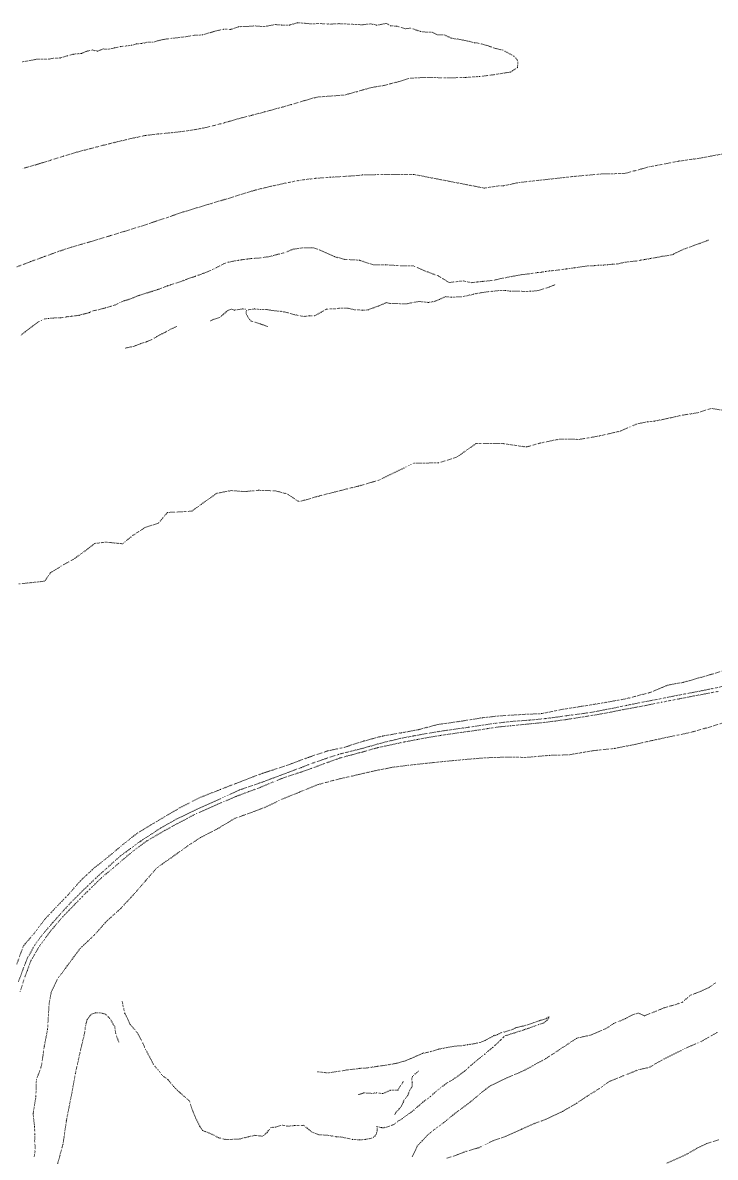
# Model space of a CAD drawing. Extents: x 682410 to 689460, y 7661803 to 7669124.
# Drawn here: x 685687.7 to 685907.4, y 7667746.3 to 7668106 of the extents above; entities that cross this region are included whole.
import ezdxf

# ---------------------------------------------------------------- set-up
doc = ezdxf.new("R2010")
doc.units = 0
doc.header["$MEASUREMENT"] = 0
doc.linetypes.add('DOT', pattern=[0.25, 0, -0.25])
doc.layers.add('02 TOE_Line', color=1, linetype='DOT', lineweight=20)

msp = doc.modelspace()

# ---------------------------------------------------------------- linework, layer by layer
at = {"layer": '02 TOE_Line'}
for points in [[(685687.61, 7668093.62, 4380.88), (685692.33, 7668094.48, 4380.58), (685695.74, 7668094.45, 4380.33), (685697.35, 7668094.75, 4380.23), (685699.69, 7668094.85, 4380.17), (685701.91, 7668095.55, 4379.93), (685703.76, 7668096.04, 4379.77), (685706.28, 7668096.29, 4379.57), (685707.87, 7668096.95, 4379.44), (685709.56, 7668097.39, 4379.32), (685711.4, 7668096.99, 4379.15), (685713.23, 7668097.71, 4379.01), (685714.66, 7668097.59, 4378.94), (685716.85, 7668098.05, 4378.77), (685718.76, 7668098.47, 4378.53), (685720.65, 7668098.68, 4378.44), (685722.33, 7668098.93, 4378.37), (685723.74, 7668099.32, 4378.19), (685725.37, 7668099.43, 4378.15), (685727.2, 7668099.84, 4378), (685728.99, 7668099.88, 4377.92), (685731.86, 7668100.65, 4377.82), (685734.67, 7668101.06, 4377.61), (685737.09, 7668101.31, 4377.49), (685739.54, 7668101.62, 4377.29), (685742.1, 7668102.03, 4377.21), (685744.75, 7668102.16, 4377.12), (685749.07, 7668103.47, 4376.85), (685751.39, 7668103.95, 4376.65), (685753.72, 7668103.91, 4376.47), (685756.16, 7668104.76, 4376.24), (685759.15, 7668104.87, 4376.09), (685761.37, 7668105.01, 4375.89), (685764.16, 7668104.78, 4375.86), (685767.76, 7668105.44, 4375.47), (685769.71, 7668105.3, 4375.38), (685772.32, 7668105.29, 4375.21), (685774.81, 7668106.04, 4375.06), (685778.96, 7668105.69, 4374.75), (685782.02, 7668105.76, 4374.61), (685785.18, 7668105.58, 4374.32), (685788.1, 7668105.73, 4374.14), (685795.35, 7668105.37, 4373.61), (685798.09, 7668105.67, 4373.37), (685800.04, 7668105.24, 4373.29), (685803.07, 7668105.81, 4373.08), (685804.41, 7668105, 4372.98), (685806.35, 7668104.97, 4372.82), (685808.94, 7668104.13, 4372.65), (685810.72, 7668104.29, 4372.54), (685814, 7668103.22, 4372.3), (685815.75, 7668103.04, 4372.15), (685817.55, 7668103, 4371.93), (685819.1, 7668102.2, 4371.94), (685821.26, 7668102.21, 4371.78), (685823.95, 7668101.02, 4371.63), (685825.76, 7668100.82, 4371.48), (685828.46, 7668100.32, 4371.25), (685831.09, 7668099.63, 4371.12), (685831.71, 7668099.63, 4371.12), (685835, 7668098.81, 4370.83), (685837.56, 7668097.88, 4370.67), (685840.03, 7668097.32, 4370.48), (685842.16, 7668096.15, 4370.3), (685843.53, 7668095.42, 4370.29), (685844.75, 7668093.99, 4370.25), (685844.63, 7668091.83, 4370.26), (685842.44, 7668090.39, 4370.38), (685841.14, 7668090.2, 4370.16), (685836.62, 7668089.45, 4370.25), (685832.52, 7668088.97, 4370.3), (685828.16, 7668088.68, 4370.32), (685823.78, 7668088.57, 4370.28), (685819.54, 7668088.6, 4370.31), (685814.91, 7668088.67, 4370.41), (685810.51, 7668088.43, 4370.45), (685806.46, 7668087.23, 4370.45), (685802.1, 7668086.11, 4370.53), (685797.92, 7668085.41, 4370.52), (685793.73, 7668084.17, 4370.64), (685789.68, 7668083.09, 4370.7), (685785.4, 7668082.78, 4370.73), (685781.08, 7668082.46, 4370.74), (685776.75, 7668081.25, 4370.77), (685772.86, 7668080.06, 4370.76), (685768.65, 7668078.9, 4370.67), (685764.4, 7668077.75, 4370.63), (685760.14, 7668076.63, 4370.6), (685755.93, 7668075.56, 4370.61), (685751.66, 7668074.3, 4370.61), (685747.39, 7668073.16, 4370.63), (685743.16, 7668072.28, 4370.67), (685738.9, 7668071.61, 4370.64), (685734.71, 7668071.13, 4370.6), (685730.66, 7668070.75, 4370.62), (685726.66, 7668070.29, 4370.56), (685721.98, 7668069.29, 4370.56), (685717.67, 7668068.27, 4370.55), (685713.2, 7668067.16, 4370.56), (685708.81, 7668066.03, 4370.54), (685704.77, 7668064.96, 4370.52), (685700.61, 7668063.73, 4370.53), (685696.36, 7668062.38, 4370.51), (685692.01, 7668061.03, 4370.51), (685687.58, 7668059.78, 4370.46)], [(685685.81, 7668028.62, 4370.48), (685690.25, 7668030.31, 4370.65), (685694.72, 7668031.95, 4370.74), (685699.07, 7668033.52, 4370.87), (685703.2, 7668034.89, 4370.91), (685707.08, 7668035.99, 4370.91), (685711.44, 7668037.26, 4370.93), (685715.64, 7668038.56, 4370.95), (685720.14, 7668039.92, 4370.93), (685724.87, 7668041.38, 4370.97), (685729.49, 7668042.92, 4370.97), (685734.08, 7668044.48, 4371.07), (685738.48, 7668045.99, 4371.07), (685742.94, 7668047.37, 4370.98), (685747.47, 7668048.68, 4370.9), (685752.13, 7668050.1, 4370.89), (685756.82, 7668051.55, 4370.79), (685761.53, 7668052.98, 4370.75), (685766.29, 7668054.13, 4370.73), (685771.16, 7668055.2, 4370.7), (685775.93, 7668056.13, 4370.77), (685780.66, 7668056.7, 4370.71), (685785.35, 7668057.04, 4370.67), (685790.17, 7668057.33, 4370.56), (685794.29, 7668057.6, 4370.45), (685795.59, 7668057.8, 4371.09), (685798.2, 7668057.75, 4370.99), (685800.2, 7668057.89, 4370.93), (685803.82, 7668057.85, 4370.87), (685806.54, 7668057.89, 4370.78), (685809.64, 7668057.87, 4370.8), (685811.62, 7668057.94, 4370.86), (685834.01, 7668053.61, 4370.59), (685839.05, 7668054.35, 4370.42), (685840.2, 7668054.33, 4370.42), (685845.06, 7668055.35, 4370.39), (685862.79, 7668057.32, 4369.43), (685872.09, 7668058.15, 4368.84), (685878.47, 7668058.18, 4368.23), (685886.31, 7668060.3, 4367.72), (685895.69, 7668062.12, 4367.2), (685902.66, 7668063.1, 4366.47), (685912.83, 7668065.03, 4365.75)], [(685905.21, 7668037.12, 4355.24), (685905.12, 7668037.09, 4355.23), (685904.46, 7668036.81, 4355.2), (685902.52, 7668036.1, 4355.17), (685902.14, 7668035.96, 4355.16), (685901.49, 7668035.72, 4355.16), (685898.91, 7668034.77, 4355.11), (685898.19, 7668034.53, 4355.12), (685897.33, 7668034.22, 4355.11), (685895.17, 7668033.17, 4354.9), (685894.05, 7668032.62, 4354.79), (685893.68, 7668032.47, 4354.73), (685892, 7668032.14, 4354.71), (685890.55, 7668031.97, 4354.77), (685889.48, 7668031.73, 4354.74), (685887.96, 7668031.46, 4354.74), (685886.87, 7668031.27, 4354.74), (685886.71, 7668031.24, 4354.74), (685884.88, 7668030.93, 4354.75), (685883.63, 7668030.73, 4354.77), (685882.17, 7668030.47, 4354.77), (685879.9, 7668030.24, 4354.89), (685878.72, 7668030.06, 4354.91), (685876.45, 7668029.58, 4354.87), (685875.86, 7668029.5, 4354.83), (685874.69, 7668029.45, 4354.83), (685873.26, 7668029.31, 4354.78), (685873.03, 7668029.28, 4354.78), (685871.85, 7668029.19, 4354.75), (685870.18, 7668029.16, 4354.79), (685868.96, 7668028.99, 4354.71), (685867.97, 7668028.96, 4354.73), (685866.94, 7668028.91, 4354.75), (685865.57, 7668028.74, 4354.71), (685865.33, 7668028.71, 4354.71), (685863.95, 7668028.48, 4354.62), (685862.74, 7668028.32, 4354.58), (685861.32, 7668028.13, 4354.52), (685860.15, 7668027.94, 4354.46), (685858.03, 7668027.67, 4354.38), (685856.75, 7668027.5, 4354.34), (685854.75, 7668027.34, 4354.34), (685853.47, 7668027.14, 4354.41), (685852.99, 7668027.05, 4354.42), (685852.22, 7668026.91, 4354.45), (685850.99, 7668026.8, 4354.56), (685847.91, 7668026.36, 4354.75), (685846.01, 7668026.15, 4354.91), (685845.37, 7668026.03, 4354.93), (685843.25, 7668025.65, 4354.98), (685840.89, 7668025.19, 4355), (685840.04, 7668025.04, 4355.02), (685839.96, 7668025.03, 4355.02), (685837.64, 7668024.5, 4354.99), (685836.13, 7668024.26, 4355.04), (685833.53, 7668024.02, 4355.26), (685831.92, 7668023.82, 4355.36), (685830.23, 7668023.6, 4355.46), (685829.18, 7668023.79, 4355.3), (685827.22, 7668024.17, 4355.01), (685822.95, 7668023.64, 4355.66), (685819.52, 7668025.73, 4355.99), (685815.52, 7668027.23, 4356.28), (685811.65, 7668028.91, 4356.54), (685807.48, 7668028.98, 4357.02), (685802.72, 7668029.27, 4356.89), (685798.93, 7668029.21, 4356.89), (685794.45, 7668030.74, 4356.8), (685789.8, 7668030.98, 4356.81), (685786.55, 7668031.86, 4356.94), (685783.4, 7668033.25, 4357.02), (685781.65, 7668034.09, 4357.04), (685779.72, 7668034.68, 4357.21), (685779.22, 7668034.68, 4357.23), (685779.1, 7668034.69, 4357.24), (685776.64, 7668034.63, 4357.45), (685776.33, 7668034.63, 4357.47), (685773.48, 7668034.22, 4357.41), (685773.16, 7668034.1, 4357.41), (685771.51, 7668033.41, 4357.35), (685770.51, 7668033.03, 4357.33), (685768.63, 7668032.59, 4357.29), (685767.66, 7668032.31, 4357.24), (685767.3, 7668032.23, 4357.23), (685767.16, 7668032.15, 4357.22), (685766.01, 7668031.87, 4357.19), (685765.41, 7668031.79, 4357.22), (685762.32, 7668031.38, 4357.37), (685762.22, 7668031.37, 4357.37), (685760.26, 7668031.28, 4357.5), (685759.24, 7668031.11, 4357.48), (685759.08, 7668031.11, 4357.48), (685758.86, 7668031.09, 4357.47), (685756.94, 7668030.84, 4357.43), (685755.96, 7668030.67, 4357.38), (685755.66, 7668030.63, 4357.37), (685753.31, 7668030.21, 4357.29), (685753.12, 7668030.19, 4357.3), (685751.4, 7668029.53, 4357.38), (685750.76, 7668029.25, 4357.39), (685749.59, 7668028.58, 4357.41), (685747.92, 7668027.74, 4357.51), (685744.74, 7668026.47, 4357.71), (685743.69, 7668026.08, 4357.77), (685743.6, 7668026.06, 4357.77), (685742.49, 7668025.64, 4357.77), (685741.31, 7668025.25, 4357.79), (685740.02, 7668024.81, 4357.82), (685738.86, 7668024.37, 4357.81), (685738.22, 7668024.13, 4357.81), (685737.63, 7668023.92, 4357.8), (685735.28, 7668023.14, 4357.81), (685734.5, 7668022.89, 4357.81), (685733.58, 7668022.57, 4357.8), (685733.36, 7668022.5, 4357.8), (685730.54, 7668021.43, 4357.62), (685730.34, 7668021.37, 4357.62), (685729.6, 7668021.15, 4357.61), (685728.75, 7668020.88, 4357.59), (685727.45, 7668020.46, 4357.56), (685726.51, 7668020.17, 4357.54), (685725.59, 7668019.89, 4357.52), (685724.73, 7668019.62, 4357.51), (685724.21, 7668019.44, 4357.5), (685721.95, 7668018.47, 4357.31), (685721.92, 7668018.46, 4357.31), (685721.46, 7668018.33, 4357.32), (685720.08, 7668017.92, 4357.36), (685718.83, 7668017.46, 4357.33), (685718.52, 7668017.3, 4357.29), (685717.27, 7668016.68, 4357.15), (685716.87, 7668016.5, 4357.11), (685715.41, 7668016.07, 4357.09), (685713.94, 7668015.62, 4357.06), (685713.71, 7668015.56, 4357.06), (685712.04, 7668015.11, 4357.08), (685711.44, 7668014.97, 4357.1), (685710.28, 7668014.76, 4357.14), (685708.71, 7668014.1, 4356.93), (685708.6, 7668014.06, 4356.92), (685707.14, 7668013.68, 4356.89), (685705.58, 7668013.26, 4356.84), (685705.45, 7668013.23, 4356.84), (685703.14, 7668012.95, 4356.84), (685701.56, 7668012.76, 4356.85), (685699.78, 7668012.47, 4356.78), (685699.58, 7668012.47, 4356.78), (685697.43, 7668012.4, 4356.66), (685696.79, 7668012.38, 4356.63), (685695.81, 7668012.24, 4356.57), (685694.63, 7668012.12, 4356.53), (685692.9, 7668011.34, 4356.44), (685691.18, 7668010.1, 4356.33), (685686.88, 7668006.8, 4356.08)], [(685905.21, 7668037.12, 4355.24), (685905.12, 7668037.09, 4355.23), (685904.46, 7668036.81, 4355.2), (685902.52, 7668036.1, 4355.17), (685902.14, 7668035.96, 4355.16), (685901.49, 7668035.72, 4355.16), (685898.91, 7668034.77, 4355.11), (685898.19, 7668034.53, 4355.12), (685897.33, 7668034.22, 4355.11), (685895.17, 7668033.17, 4354.9), (685894.05, 7668032.62, 4354.79), (685893.68, 7668032.47, 4354.73), (685892, 7668032.14, 4354.71), (685890.55, 7668031.97, 4354.77), (685889.48, 7668031.73, 4354.74), (685887.96, 7668031.46, 4354.74), (685886.87, 7668031.27, 4354.74), (685886.71, 7668031.24, 4354.74), (685884.88, 7668030.93, 4354.75), (685883.63, 7668030.73, 4354.77), (685882.17, 7668030.47, 4354.77), (685879.9, 7668030.24, 4354.89), (685878.72, 7668030.06, 4354.91), (685876.45, 7668029.58, 4354.87), (685875.86, 7668029.5, 4354.83), (685874.69, 7668029.45, 4354.83), (685873.26, 7668029.31, 4354.78), (685873.03, 7668029.28, 4354.78), (685871.85, 7668029.19, 4354.75), (685870.18, 7668029.16, 4354.79), (685868.96, 7668028.99, 4354.71), (685867.97, 7668028.96, 4354.73), (685866.94, 7668028.91, 4354.75), (685865.57, 7668028.74, 4354.71), (685865.33, 7668028.71, 4354.71), (685863.95, 7668028.48, 4354.62), (685862.74, 7668028.32, 4354.58), (685861.32, 7668028.13, 4354.52), (685860.15, 7668027.94, 4354.46), (685858.03, 7668027.67, 4354.38), (685856.75, 7668027.5, 4354.34), (685854.75, 7668027.34, 4354.34), (685853.47, 7668027.14, 4354.41), (685852.99, 7668027.05, 4354.42), (685852.22, 7668026.91, 4354.45), (685850.99, 7668026.8, 4354.56), (685847.91, 7668026.36, 4354.75), (685846.01, 7668026.15, 4354.91), (685845.37, 7668026.03, 4354.93), (685843.25, 7668025.65, 4354.98), (685840.89, 7668025.19, 4355), (685840.04, 7668025.04, 4355.02), (685839.96, 7668025.03, 4355.02), (685837.64, 7668024.5, 4354.99), (685836.13, 7668024.26, 4355.04), (685833.53, 7668024.02, 4355.26), (685831.92, 7668023.82, 4355.36), (685830.23, 7668023.6, 4355.46), (685829.18, 7668023.79, 4355.3), (685827.22, 7668024.17, 4355.01)], [(685765.42, 7668009.72, 4356.25), (685763.03, 7668010.5, 4355.95), (685760.08, 7668011.44, 4355.72), (685759.39, 7668012.24, 4356.19), (685758.55, 7668013.79, 4356.77), (685758.6, 7668014.75, 4356.82), (685759.37, 7668015.05, 4356.6), (685761.2, 7668015.27, 4356.39), (685763.14, 7668015.1, 4356.29), (685765.22, 7668015.06, 4355.9), (685767.11, 7668014.74, 4355.94), (685769.56, 7668014.52, 4355.34), (685771.91, 7668014.05, 4355.23), (685774.28, 7668013.36, 4355.5), (685776.8, 7668012.88, 4355.84), (685778.7, 7668013.11, 4355.57), (685780.4, 7668013.13, 4355.42), (685782.44, 7668014.32, 4355.03), (685784.02, 7668015.23, 4354.82), (685786.81, 7668015.31, 4354.91), (685788.54, 7668015.57, 4354.82), (685790.9, 7668015.48, 4354.92), (685793.15, 7668014.98, 4355.3), (685795.43, 7668014.92, 4355.63), (685797.33, 7668014.95, 4355.98), (685797.62, 7668015.17, 4356.05), (685798.7, 7668015.55, 4356.17), (685800.52, 7668016.2, 4355.95), (685802.04, 7668016.84, 4355.35), (685802.96, 7668017.27, 4355.07), (685804.48, 7668016.95, 4355.24), (685806.6, 7668016.95, 4355.51), (685809.67, 7668016.93, 4355.3), (685811.46, 7668017.32, 4354.99), (685813.49, 7668017.65, 4354.96), (685816.41, 7668017.32, 4355.45), (685818.17, 7668017.64, 4355.55), (685819.98, 7668018.35, 4355.52), (685821.72, 7668019.18, 4355.36), (685823.73, 7668018.99, 4355.35), (685827.5, 7668019.19, 4355.26), (685830.7, 7668019.97, 4355.74), (685832.73, 7668020.37, 4355.43), (685834.75, 7668020.67, 4355.67), (685838.64, 7668021.08, 4355.55), (685840.96, 7668021.11, 4355.54), (685842.54, 7668020.87, 4355.04), (685844.47, 7668020.96, 4354.97), (685846.53, 7668020.83, 4354.65), (685848.89, 7668020.87, 4354.34), (685851.24, 7668021.1, 4354.01), (685854.77, 7668022.24, 4354.77), (685857.02, 7668023.12, 4354.89)], [(685747.23, 7668011.49, 4356.13), (685748.13, 7668011.96, 4355.94), (685749.12, 7668012.2, 4355.89), (685750.26, 7668012.62, 4355.81), (685751.24, 7668013.53, 4356.24), (685752.09, 7668014.24, 4356.78), (685752.84, 7668014.89, 4357.29), (685753.77, 7668015.2, 4357.47), (685754.87, 7668014.89, 4357.47), (685756.05, 7668015.07, 4357.4), (685757.5, 7668015.26, 4357.2), (685758.51, 7668015.24, 4356.84)], [(685736.48, 7668009.73, 4356.68), (685735.47, 7668009.26, 4356.46), (685734.56, 7668008.86, 4356.63), (685732.93, 7668007.95, 4356.18), (685731.77, 7668007.35, 4355.98), (685730.1, 7668006.43, 4355.87), (685728.32, 7668005.4, 4355.67), (685726.9, 7668004.87, 4355.65), (685725.07, 7668004.26, 4355.71), (685722.66, 7668003.35, 4355.52), (685720.14, 7668002.85, 4355.87)], [(685910.92, 7667982.98, 4319.73), (685906.06, 7667983.73, 4319.43), (685901.78, 7667982.35, 4319.22), (685896.92, 7667981.6, 4320.02), (685893, 7667980.7, 4319.62), (685888.06, 7667979.69, 4319.9), (685885.7, 7667979.45, 4319.73), (685882.54, 7667978.84, 4319.67), (685877.23, 7667976.53, 4320), (685870.48, 7667974.98, 4320.05), (685864.25, 7667973.92, 4320.84), (685857.9, 7667973.98, 4320.61), (685851.91, 7667972.77, 4320.55), (685847.44, 7667971.5, 4319.75), (685840.11, 7667972.56, 4320.25), (685831.41, 7667972.57, 4320.43), (685825.38, 7667968.27, 4318.82), (685819.55, 7667966.47, 4318.68), (685811.78, 7667966.36, 4319.53), (685807.06, 7667964.13, 4319.19), (685800.72, 7667960.99, 4318.55), (685794.22, 7667959.13, 4318.48), (685787.32, 7667957.41, 4318.26), (685781.68, 7667955.96, 4317.52), (685775.29, 7667954.13, 4316.45), (685771.6, 7667956.63, 4317.92), (685767.79, 7667957.6, 4318.85), (685762.5, 7667957.78, 4318.79), (685757.96, 7667957.35, 4317.9), (685753.82, 7667957.69, 4318.93), (685749.19, 7667956.81, 4319.52), (685744.25, 7667953.29, 4318.1), (685741.28, 7667951.15, 4317.91), (685737.34, 7667950.92, 4318.22), (685733.57, 7667950.75, 4318.66), (685730.77, 7667947.4, 4317.49), (685726.52, 7667946.01, 4318.06), (685722.6, 7667943.46, 4318), (685719.35, 7667940.81, 4316.84), (685714.13, 7667941.34, 4317.91), (685710.48, 7667940.91, 4318.52), (685706.98, 7667938.16, 4318.19), (685703.78, 7667935.93, 4318.07), (685699.88, 7667933.72, 4318.06), (685696.47, 7667931.59, 4317.38), (685694.65, 7667928.96, 4316.78), (685690.71, 7667928.52, 4317.14), (685686.2, 7667928.06, 4317.46)], [(685685.79, 7667807.51, 4264.66), (685687.9, 7667813.32, 4264.78), (685691.39, 7667817.39, 4264.95), (685694.68, 7667821.76, 4265.06), (685698.22, 7667825.53, 4265.28), (685702.09, 7667829.52, 4265.45), (685706, 7667833.98, 4265.63), (685710.14, 7667837.85, 4265.72), (685714.77, 7667841.53, 4265.9), (685719.66, 7667845.62, 4266.17), (685724.05, 7667849.08, 4266.15), (685730, 7667852.67, 4266.29), (685737.52, 7667857.1, 4266.71), (685744.13, 7667860.45, 4266.69), (685750.46, 7667862.95, 4266.86), (685757.62, 7667865.72, 4267.22), (685763.66, 7667868, 4267.21), (685771.55, 7667870.57, 4267.22), (685778.28, 7667873.08, 4267.54), (685784.47, 7667875.17, 4267.8), (685789.68, 7667876.26, 4267.79), (685795.9, 7667878.28, 4267.67), (685801.78, 7667879.85, 4268), (685807.86, 7667880.9, 4268.2), (685813.18, 7667881.87, 4268.2), (685819.12, 7667883.47, 4268.1), (685826.02, 7667884.45, 4268.36), (685833.5, 7667885.65, 4268.49), (685839.09, 7667886.26, 4268.68), (685846.15, 7667886.69, 4268.89), (685852.22, 7667886.96, 4269.12), (685858.67, 7667888.28, 4269.14), (685865.02, 7667889.28, 4268.99), (685871.62, 7667890.35, 4269.27), (685878.93, 7667891.64, 4269.13), (685886.75, 7667893.68, 4269.32), (685892.37, 7667896.01, 4269.72), (685897.36, 7667896.91, 4269.83), (685905.72, 7667899.29, 4269.65), (685913.12, 7667901.58, 4269.83)], [(685909.45, 7667895.54, 4268.72), (685906.34, 7667894.89, 4268.72), (685903.23, 7667894.24, 4268.73), (685899.41, 7667893.52, 4268.69), (685895.59, 7667892.8, 4268.65), (685892.27, 7667892.14, 4268.52), (685888.94, 7667891.48, 4268.39), (685885.85, 7667890.89, 4268.35), (685882.76, 7667890.3, 4268.3), (685879.08, 7667889.55, 4268.21), (685875.4, 7667888.79, 4268.12), (685871.7, 7667888.07, 4268.1), (685867.99, 7667887.35, 4268.09), (685864.03, 7667886.81, 4268.08), (685860.06, 7667886.27, 4268.08), (685856.73, 7667885.82, 4267.98), (685853.4, 7667885.37, 4267.87), (685848.3, 7667884.89, 4267.53), (685842.71, 7667884.48, 4267.51), (685836.84, 7667883.81, 4267.3), (685832.98, 7667883.23, 4267.18), (685829.12, 7667882.65, 4267.07), (685824.97, 7667882.06, 4266.99), (685820.82, 7667881.47, 4266.91), (685815.26, 7667880.56, 4266.98), (685811.62, 7667879.88, 4266.96), (685807.98, 7667879.21, 4266.94), (685804.89, 7667878.47, 4266.85), (685801.8, 7667877.74, 4266.76), (685798.82, 7667876.89, 4266.84), (685795.85, 7667876.04, 4266.92), (685791.83, 7667875.04, 4266.78), (685787.81, 7667874.05, 4266.64), (685784.12, 7667872.81, 4266.59), (685780.42, 7667871.56, 4266.53), (685775.97, 7667869.84, 4266.48), (685770.48, 7667867.79, 4266.5), (685767.03, 7667866.5, 4266.46), (685763.58, 7667865.2, 4266.42), (685760.01, 7667863.99, 4266.33), (685756.44, 7667862.77, 4266.24), (685753.42, 7667861.38, 4266.17), (685750.41, 7667859.99, 4266.1), (685746.91, 7667858.44, 4266.01), (685743.42, 7667856.88, 4265.92), (685739.89, 7667855.19, 4265.76), (685736.36, 7667853.5, 4265.6), (685731.22, 7667850.55, 4265.44), (685728.14, 7667848.54, 4265.39), (685725.05, 7667846.52, 4265.34), (685721.85, 7667844.18, 4265.24), (685718.65, 7667841.83, 4265.14), (685715.37, 7667838.89, 4264.97), (685711.49, 7667835.38, 4264.98), (685709.18, 7667833.19, 4264.86), (685706.88, 7667830.99, 4264.74), (685703.06, 7667827.19, 4264.52), (685699.52, 7667823.32, 4264.41), (685697.13, 7667820.61, 4264.27), (685694.74, 7667817.91, 4264.14), (685691.66, 7667813.88, 4263.98), (685689.01, 7667809.11, 4264), (685687.78, 7667805.96, 4263.83), (685686.24, 7667801.74, 4263.68)], [(685686.88, 7667798.79, 4263.64), (685688, 7667802.49, 4263.71), (685689.17, 7667805.63, 4263.76), (685690.34, 7667808.76, 4263.82), (685693.07, 7667813.37, 4263.96), (685696.64, 7667818.18, 4264.18), (685700.47, 7667822.66, 4264.31), (685704.22, 7667826.51, 4264.41), (685707.49, 7667829.88, 4264.69), (685710.08, 7667832.41, 4264.78), (685712.67, 7667834.94, 4264.87), (685716.21, 7667837.89, 4265.01), (685720.21, 7667841.31, 4265.21), (685723.01, 7667843.64, 4265.29), (685727.14, 7667846.65, 4265.45), (685729.96, 7667848.29, 4265.42), (685732.77, 7667849.92, 4265.39), (685737.03, 7667852.23, 4265.56), (685741.79, 7667854.78, 4265.69), (685745.64, 7667856.49, 4265.82), (685749.49, 7667858.2, 4265.96), (685752.52, 7667859.5, 4266.11), (685755.55, 7667860.79, 4266.27), (685759.38, 7667862.22, 4266.3), (685763.21, 7667863.64, 4266.34), (685766.41, 7667864.99, 4266.42), (685769.62, 7667866.33, 4266.51), (685773.98, 7667867.78, 4266.52), (685778.34, 7667869.23, 4266.52), (685783.11, 7667871.03, 4266.57), (685788.26, 7667872.88, 4266.67), (685791.84, 7667873.84, 4266.77), (685795.41, 7667874.79, 4266.86), (685800.23, 7667876.16, 4266.89), (685804.56, 7667877.09, 4266.93), (685808.89, 7667878.01, 4266.98), (685812.89, 7667878.76, 4266.91), (685816.89, 7667879.52, 4266.85), (685820.2, 7667880.03, 4266.96), (685823.52, 7667880.53, 4267.07), (685827.47, 7667881.09, 4267.15), (685831.42, 7667881.65, 4267.23), (685835.09, 7667882.2, 4267.3), (685838.77, 7667882.75, 4267.37), (685842.54, 7667883.12, 4267.36), (685846.31, 7667883.49, 4267.35), (685849.83, 7667883.84, 4267.59), (685853.34, 7667884.19, 4267.82), (685856.52, 7667884.61, 4267.84), (685859.7, 7667885.03, 4267.87), (685862.92, 7667885.53, 4267.9), (685866.13, 7667886.03, 4267.92), (685869.21, 7667886.54, 4267.93), (685872.29, 7667887.06, 4267.93), (685875.61, 7667887.73, 4268.07), (685878.94, 7667888.39, 4268.2), (685883.73, 7667889.24, 4268.32), (685887.08, 7667889.92, 4268.35), (685890.43, 7667890.6, 4268.38), (685895.99, 7667891.66, 4268.62), (685901.84, 7667892.8, 4268.72), (685905.1, 7667893.4, 4268.75), (685908.35, 7667894, 4268.79)], [(685912.54, 7667884.86, 4269.54), (685905.49, 7667882.69, 4269.51), (685899.35, 7667880.95, 4269.3), (685892.73, 7667879.59, 4269.42), (685887.47, 7667878.47, 4269.35), (685881.8, 7667877.18, 4269.17), (685875.35, 7667875.92, 4268.95), (685868.39, 7667875.18, 4269.03), (685860.97, 7667873.9, 4268.65), (685854.74, 7667873.73, 4268.68), (685847.4, 7667873.08, 4268.43), (685841.02, 7667873.16, 4268.44), (685834.71, 7667872.97, 4268.48), (685827.6, 7667872.38, 4268.22), (685820.85, 7667871.74, 4268.1), (685815.28, 7667871.17, 4267.85), (685809.9, 7667870.57, 4267.8), (685805.1, 7667869.97, 4267.86), (685799.29, 7667868.83, 4267.62), (685793.63, 7667867.52, 4267.69), (685787.4, 7667866.08, 4267.28), (685781.42, 7667864.5, 4267.41), (685775.45, 7667862.07, 4267.09), (685769.91, 7667859.82, 4267.07), (685764.2, 7667857.11, 4266.88), (685759.69, 7667855.42, 4266.89), (685755.04, 7667853.79, 4266.88), (685749.47, 7667850.46, 4266.45), (685743.92, 7667847.58, 4266.26), (685740.03, 7667845.03, 4266.08), (685735.58, 7667841.84, 4265.92), (685730.26, 7667838.11, 4266.01), (685726.47, 7667833.77, 4265.93), (685723.14, 7667829.91, 4265.57), (685718.7, 7667825.11, 4265.17), (685714.24, 7667821.11, 4265.21), (685710.47, 7667816.82, 4264.98), (685705.98, 7667812.6, 4264.91), (685702.39, 7667807.79, 4264.52), (685698.65, 7667802.73, 4264.29), (685696.72, 7667798.66, 4264.04), (685696.04, 7667794.94, 4264.08), (685695.54, 7667786.76, 4264.11), (685694.51, 7667781.45, 4263.94), (685693.62, 7667775.26, 4263.89), (685692.01, 7667770.9, 4263.76), (685691.84, 7667765.42, 4263.58), (685690.96, 7667760.11, 4263.48), (685691.42, 7667756.05, 4263.2), (685691.52, 7667753.36, 4262.99), (685691.45, 7667751.51, 4262.78), (685691.66, 7667749.05, 4262.78), (685691.31, 7667746.35, 4262.88)], [(685811.23, 7667746.56, 4273.19), (685812.04, 7667748.13, 4273.64), (685812.82, 7667749.86, 4274.07), (685814.8, 7667751.94, 4274.53), (685816.24, 7667753.46, 4274.89), (685818.4, 7667755.19, 4275.34), (685821.16, 7667757.24, 4275.77), (685824.5, 7667759.96, 4276.34), (685826.79, 7667761.68, 4276.89), (685830.18, 7667764.23, 4277.54), (685832.95, 7667766.61, 4277.93), (685835.79, 7667768.8, 4278.12), (685841.68, 7667771.68, 4278.6), (685844.59, 7667772.86, 4279.09), (685846.99, 7667773.96, 4279.43), (685853.59, 7667777.57, 4279.65), (685860.6, 7667782.17, 4279.2), (685863.44, 7667784.07, 4279.79), (685867.63, 7667784.98, 4279.88), (685870.24, 7667786.06, 4279.94), (685872.69, 7667787.09, 4279.9), (685875.11, 7667788.67, 4279.88), (685878.88, 7667790.28, 4279.72), (685880.79, 7667791.29, 4279.82), (685882.92, 7667792.03, 4279.86), (685884.92, 7667791.15, 4279.65), (685888.66, 7667792.67, 4279.26), (685891.45, 7667793.8, 4279.23), (685894.86, 7667794.72, 4279.45), (685896.98, 7667795.51, 4279.46), (685899.43, 7667797.65, 4279.72), (685902.27, 7667798.72, 4279.66), (685905.4, 7667800.13, 4279.7), (685907.41, 7667801.55, 4279.52)], [(685781.17, 7667773.42, 4280.33), (685784.45, 7667773.02, 4280.4), (685787.25, 7667773.47, 4280.13), (685790.69, 7667774, 4280), (685792.71, 7667774.21, 4280.02), (685794.57, 7667774.49, 4280.11), (685796.69, 7667774.59, 4280.07), (685800.32, 7667775.15, 4280.05), (685803.11, 7667775.51, 4280), (685806.09, 7667776.07, 4279.99), (685808.66, 7667776.75, 4279.94), (685811.21, 7667777.77, 4279.93), (685812.46, 7667778.37, 4280.01), (685814.6, 7667779.28, 4279.86), (685817.16, 7667779.81, 4280.03), (685819.52, 7667780.53, 4280.15), (685821.61, 7667780.97, 4280.28), (685823.24, 7667781.26, 4280.33), (685825.13, 7667781.56, 4280.37), (685826.9, 7667781.66, 4280.41), (685828.81, 7667781.99, 4280.24), (685830.83, 7667782.3, 4280.35), (685832.84, 7667782.72, 4280.37), (685834.51, 7667783.38, 4280.34), (685835.73, 7667784.08, 4280.32), (685837.07, 7667784.83, 4280.23), (685838.32, 7667785.2, 4280.16), (685839.58, 7667785.83, 4280.1), (685840.9, 7667786.15, 4280.11), (685842.59, 7667786.67, 4280.06), (685844.2, 7667787.39, 4279.98), (685845.95, 7667787.8, 4279.98), (685847.67, 7667788.29, 4280.07), (685849.74, 7667788.95, 4280.1), (685851.5, 7667789.6, 4280.19), (685853.69, 7667790.22, 4280.15), (685854.3, 7667790.75, 4280.1), (685854.69, 7667790.81, 4280.03), (685854.15, 7667789.83, 4279.96), (685852.78, 7667788.78, 4279.91), (685851.23, 7667788.34, 4279.89), (685849.74, 7667787.77, 4279.8), (685848.07, 7667787.19, 4279.77), (685846.82, 7667786.77, 4279.74), (685845.79, 7667786.4, 4279.7), (685844.98, 7667786.19, 4279.73), (685843.7, 7667785.72, 4279.72), (685842.48, 7667785.4, 4279.69), (685841.59, 7667785.03, 4279.69), (685840.63, 7667784.85, 4279.7), (685840.03, 7667784.22, 4279.59), (685839.21, 7667783.41, 4279.49), (685837.9, 7667782.17, 4279.33), (685836.73, 7667781.06, 4279.22), (685835.4, 7667780.02, 4279.02), (685834.15, 7667778.89, 4278.83), (685832.83, 7667777.92, 4278.65), (685830.82, 7667776.28, 4278.46), (685829.2, 7667774.82, 4278.37), (685827.76, 7667773.55, 4278.02), (685825.44, 7667771.83, 4277.71), (685823.68, 7667770.67, 4277.39), (685822.14, 7667769.78, 4277.2), (685820.56, 7667768.57, 4276.94), (685818.66, 7667767.07, 4276.61), (685816.91, 7667765.49, 4276.21), (685814.97, 7667764.07, 4275.84), (685812.88, 7667762.26, 4275.37), (685811.31, 7667760.87, 4275.09), (685809.68, 7667759.76, 4274.64), (685808.09, 7667758.58, 4274.34), (685806.81, 7667757.8, 4274.14), (685805.58, 7667756.78, 4273.91), (685804.02, 7667756.18, 4273.86), (685802.24, 7667755.66, 4273.64), (685801.48, 7667755.68, 4273.63), (685800.03, 7667756.02, 4273.63), (685800.16, 7667754.96, 4273.38), (685799.69, 7667753.34, 4272.93), (685798.67, 7667752.38, 4272.73), (685796.4, 7667751.97, 4272.55), (685794.51, 7667751.79, 4272.4), (685792.25, 7667751.98, 4272.26), (685788.77, 7667752.71, 4272.19), (685787.2, 7667752.75, 4272.24), (685785.15, 7667753.18, 4272.24), (685783.64, 7667753.33, 4272.14), (685781.47, 7667753.44, 4272.21), (685779.48, 7667754.24, 4272.28), (685776.78, 7667756.42, 4272.18), (685773.8, 7667756.33, 4272.07), (685771.76, 7667756.12, 4272.18), (685769.91, 7667756.49, 4271.85), (685767.81, 7667755.87, 4272.23), (685766.4, 7667755.72, 4272.14), (685765.16, 7667754.16, 4272.06), (685763.82, 7667752.94, 4272.3), (685761.43, 7667753.25, 4272.29), (685759.22, 7667752.78, 4272.42), (685756.21, 7667752.02, 4272.43), (685754.14, 7667751.98, 4272.5), (685751.9, 7667751.97, 4272.43), (685749.66, 7667752.53, 4272.47), (685748.41, 7667753.26, 4272.44), (685746.12, 7667754.27, 4272.65), (685744.74, 7667754.78, 4272.7), (685743.8, 7667756.15, 4272.76), (685742.49, 7667758.77, 4272.84), (685741.19, 7667762.06, 4272.77), (685740.6, 7667764.08, 4272.92), (685738.36, 7667766.06, 4272.93), (685737.38, 7667766.92, 4272.91), (685735.54, 7667768.71, 4272.8), (685733.73, 7667770.96, 4272.88), (685732.89, 7667771.49, 4272.89), (685731.71, 7667772.53, 4272.93), (685730.57, 7667774.04, 4273.06), (685729.15, 7667775.63, 4273.14), (685728.3, 7667777.46, 4273.08), (685726.65, 7667780.41, 4272.88), (685725.82, 7667782.44, 4272.99), (685724.32, 7667785.35, 4272.76), (685723.25, 7667786.71, 4272.87), (685721.78, 7667788.36, 4272.82), (685720.77, 7667790.56, 4272.9), (685720.02, 7667792.02, 4272.99), (685719.46, 7667794.58, 4272.8), (685719.2, 7667795.8, 4272.99)], [(685698.56, 7667743.52, 4263.47), (685700.46, 7667750.48, 4264.55), (685701.53, 7667757.94, 4265.24), (685703.23, 7667766.53, 4266.35), (685704.39, 7667772.95, 4267.05), (685706.03, 7667780.34, 4268.07), (685707.32, 7667785.74, 4268.69), (685707.55, 7667787.89, 4268.94), (685708.14, 7667789.98, 4269.52), (685709.35, 7667791.64, 4270.07), (685710.74, 7667792.06, 4270.36), (685712.17, 7667792.14, 4270.71), (685713.9, 7667791.64, 4271.06), (685715.22, 7667790.43, 4271.56), (685716.88, 7667787.66, 4272.21), (685717.16, 7667785.49, 4272.44), (685718.18, 7667782.7, 4272.53)], [(685822.18, 7667745.98, 4268.63), (685825.13, 7667746.96, 4268.44), (685828.25, 7667748.15, 4268.42), (685832.32, 7667749.32, 4268.37), (685837.19, 7667751.67, 4268.3), (685840.37, 7667752.74, 4268.31), (685843.88, 7667754.28, 4268.34), (685845.99, 7667755.23, 4268.53), (685850.12, 7667757.04, 4268.72), (685853.76, 7667758.4, 4268.64), (685858.97, 7667760.85, 4268.69), (685863.42, 7667763.45, 4269.06), (685866.74, 7667765.7, 4269.25), (685870.62, 7667768.09, 4269.31), (685873.68, 7667770.31, 4269.49), (685877.64, 7667771.9, 4269.58), (685883.15, 7667774.1, 4269.77), (685886.29, 7667774.74, 4269.76), (685890.46, 7667777.11, 4270.04), (685895.13, 7667779.48, 4270.12), (685898.24, 7667780.98, 4270.31), (685903.06, 7667783.07, 4270.57), (685908.16, 7667786.02, 4270.65)], [(685794.13, 7667766.14, 4279.24), (685795.89, 7667766.7, 4279.05), (685798.71, 7667766.54, 4279.07), (685799.92, 7667766.75, 4278.56), (685801.94, 7667766.47, 4278.42), (685804.37, 7667767.58, 4278.6), (685806.66, 7667767.57, 4278.54), (685807.49, 7667768.95, 4278.87), (685808.27, 7667770.02, 4279.13), (685808.39, 7667770.63, 4279.33)], [(685813.19, 7667773.62, 4279.31), (685811.28, 7667771.95, 4278.72), (685811.09, 7667771.15, 4278.55), (685811.22, 7667769.94, 4278.22), (685811.16, 7667768.67, 4277.81), (685810.37, 7667767.4, 4277.61), (685809.78, 7667765.85, 4277.11), (685808.69, 7667764.46, 4276.8), (685808.35, 7667763.69, 4276.67), (685807.76, 7667762.4, 4276.45), (685806.68, 7667761.21, 4276.15), (685805.9, 7667760.29, 4276.02), (685805.69, 7667759.86, 4275.84)], [(685908.4, 7667751.87, 4250.01), (685904.69, 7667750.61, 4250.05), (685901.53, 7667749.14, 4250.02), (685898.44, 7667747.34, 4250), (685896.88, 7667746.56, 4249.91), (685891.77, 7667744.35, 4249.98)]]:
    msp.add_polyline3d(points, dxfattribs=at)

doc.saveas('drawing.dxf')
